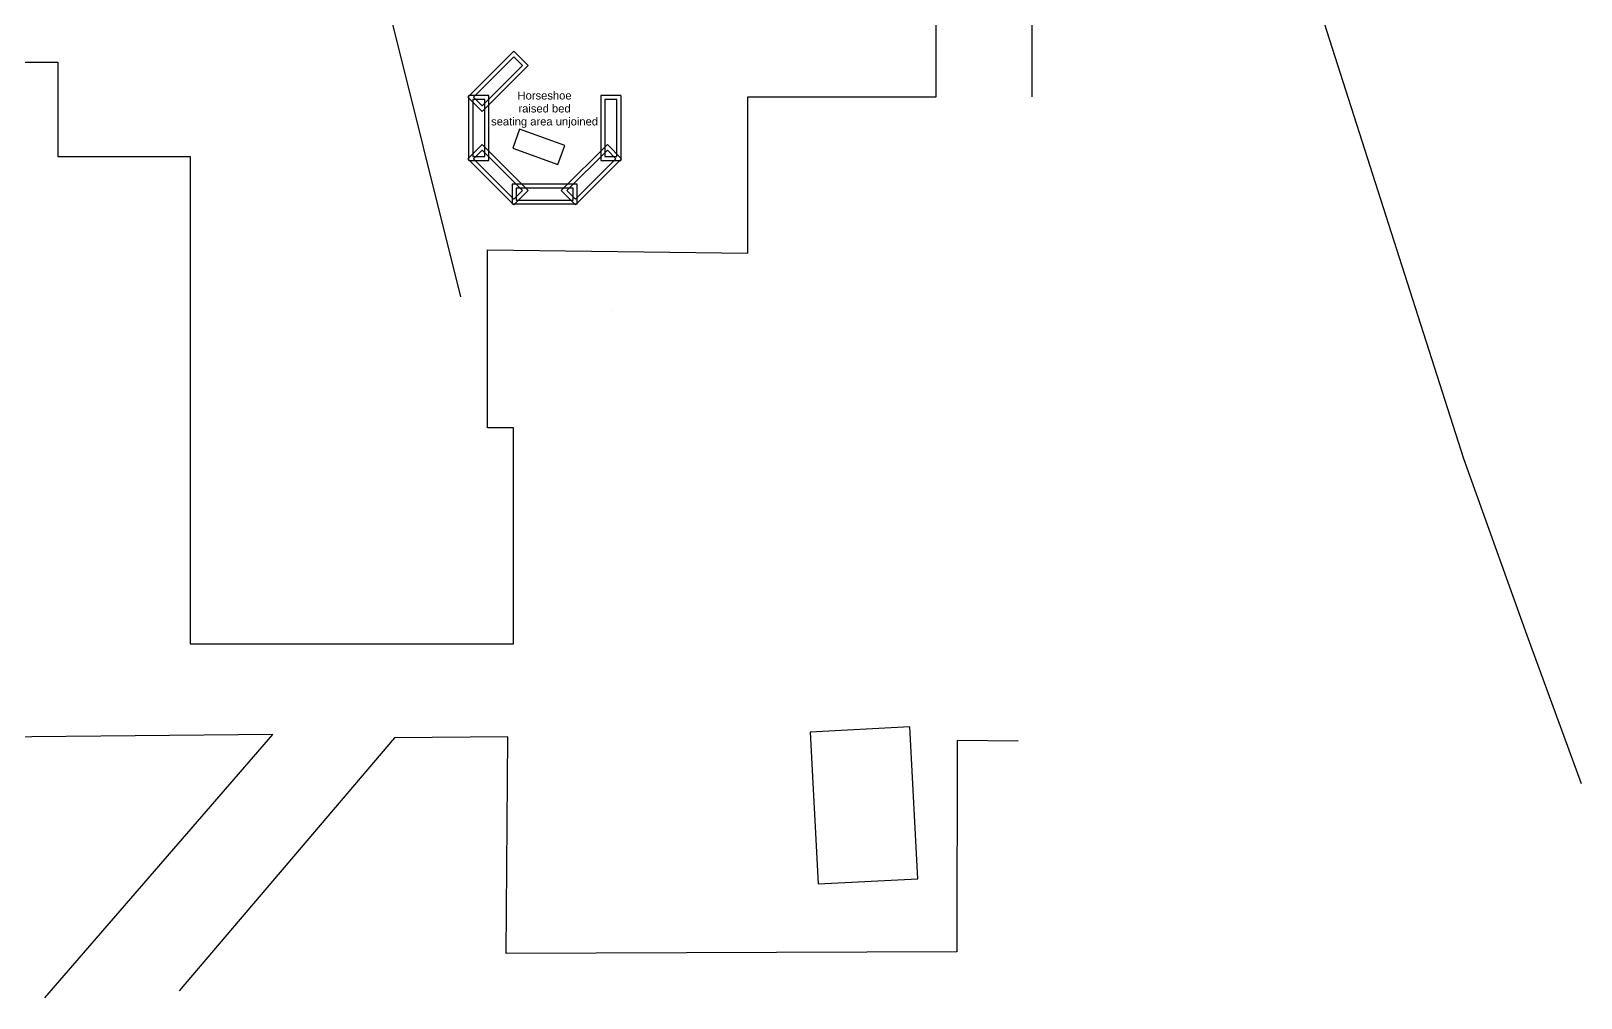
# Model space of a CAD drawing. Header units: metres. Extents: x -90.6 to -16.2, y -58.6 to 1.4.
# Drawn here: x -56.09 to -17.36, y -58.57 to -34.41 of the extents above; entities that cross this region are included whole.
import ezdxf

# ---------------------------------------------------------------- set-up
doc = ezdxf.new("R2010")
doc.units = ezdxf.units.M
for name, color, linetype, lineweight, true_color in [('Areas', 56, 'Continuous', 25, 0x808000), ('Boundary', 1, 'Continuous', 25, 0xff0000), ('Buildings', 30, 'Continuous', 25, 0xff7f00), ('Structures', 136, 'Continuous', 25, 0x008080)]:
    doc.layers.add(name, color=color, linetype=linetype, lineweight=lineweight, true_color=true_color)
doc.styles.add('textstyle41', font='')
doc.styles.get('textstyle41').set_extended_font_data('Arial')

# ---------------------------------------------------------------- blocks, each defined once
blk = doc.blocks.new('Structures - raised bed')
at = {"layer": 'Structures'}
for p, q in [((-0.813173, 0.5), (0.813173, 0.5)), ((-0.813173, 0.5), (-0.813173, 0)), ((0.813173, 0), (0.813173, 0.5)), ((-0.813173, 0), (0.813173, 0))]:
    blk.add_line(p, q, dxfattribs=at)
at = {"layer": 'Structures', "flags": 128}
blk.add_lwpolyline([(-0.713173, 0.1), (0.713173, 0.1), (0.713173, 0.4), (-0.713173, 0.4)], close=True, dxfattribs=at)
blk = doc.blocks.new('Bench - seating area')
at = {"layer": 'Structures'}
for p, q in [((1.2, 0.5), (0, 0.5)), ((0, 0.5), (0, 0)), ((1.2, 0), (1.2, 0.5)), ((0, 0), (1.2, 0))]:
    blk.add_line(p, q, dxfattribs=at)
blk = doc.blocks.new('Seating area - unjoined')
at = {"layer": 'Structures'}
for name, p, rotation in [('Structures - raised bed', (-0.986, 0.986), 45), ('Structures - raised bed', (-1.396, -0.004), 90), ('Structures - raised bed', (1.404, -0.004), 270), ('Bench - seating area', (-0.796, -0.504), 340.0000000000001), ('Structures - raised bed', (-0.986, -0.994), 135), ('Structures - raised bed', (0.994, -0.994), 225), ('Structures - raised bed', (0.004, -1.404), 180)]:
    blk.add_blockref(name, p, dxfattribs=dict(at, rotation=rotation))
at = {"layer": 'Structures', "insert": (0, 0), "char_height": 0.2, "attachment_point": 8, "line_spacing_factor": 0.971628, "style": 'textstyle41'}
blk.add_mtext('\\c32767;Horseshoe\\Praised bed\\Pseating area unjoined', dxfattribs=at)

msp = doc.modelspace()

# ---------------------------------------------------------------- linework, layer by layer
at = {"layer": 'Areas'}
for p, q in [((-31.07, -36.053), (-31.074, -23.18)), ((-50.052, -51.987), (-77.695, -52.251)), ((-55.745, -58.568), (-50.052, -51.987)), ((-47.008, -52.072), (-52.388, -58.392)), ((-44.174, -52.046), (-47.008, -52.072)), ((-44.217, -57.454), (-44.174, -52.046)), ((-32.951, -52.131), (-32.959, -57.415)), ((-31.42, -52.153), (-32.951, -52.131)), ((-32.959, -57.415), (-44.217, -57.454))]:
    msp.add_line(p, q, dxfattribs=at)
at = {"layer": 'Boundary', "flags": 128}
msp.add_lwpolyline([(-28.067, -19.713), (-26.305, -23.251), (-24.038, -33.376), (-20.289, -45.091), (-18.71, -49.506), (-17.356, -53.212)], dxfattribs=at)
at = {"layer": 'Buildings'}
for p, q in [((-33.47, -36.053), (-33.474, -25.081)), ((-57.484, -35.186), (-55.426, -35.186)), ((-55.426, -35.186), (-55.426, -37.542)), ((-38.175, -39.958), (-38.175, -36.053)), ((-38.175, -36.053), (-33.47, -36.053)), ((-55.426, -37.542), (-52.117, -37.542)), ((-52.117, -37.542), (-52.117, -49.719)), ((-44.682, -44.321), (-44.682, -39.874)), ((-44.682, -39.874), (-38.175, -39.958)), ((-44.031, -44.321), (-44.682, -44.321)), ((-44.031, -49.719), (-44.031, -44.321)), ((-52.117, -49.719), (-44.031, -49.719))]:
    msp.add_line(p, q, dxfattribs=at)
at = {"layer": 'Buildings', "flags": 128}
msp.add_lwpolyline([(-41.562, -41.401), (-41.562, -41.401)], dxfattribs=at)
msp.add_lwpolyline([(-34.127, -51.796), (-36.618, -51.927), (-36.42, -55.718), (-33.928, -55.587)], close=True, dxfattribs=at)
at = {"layer": 'Structures'}
msp.add_line((-45.352, -41.051), (-47.529, -32.319), dxfattribs=at)

# ---------------------------------------------------------------- block references
msp.add_blockref('Seating area - unjoined', (-43.259, -36.829), dxfattribs=at)

doc.saveas('drawing.dxf')
